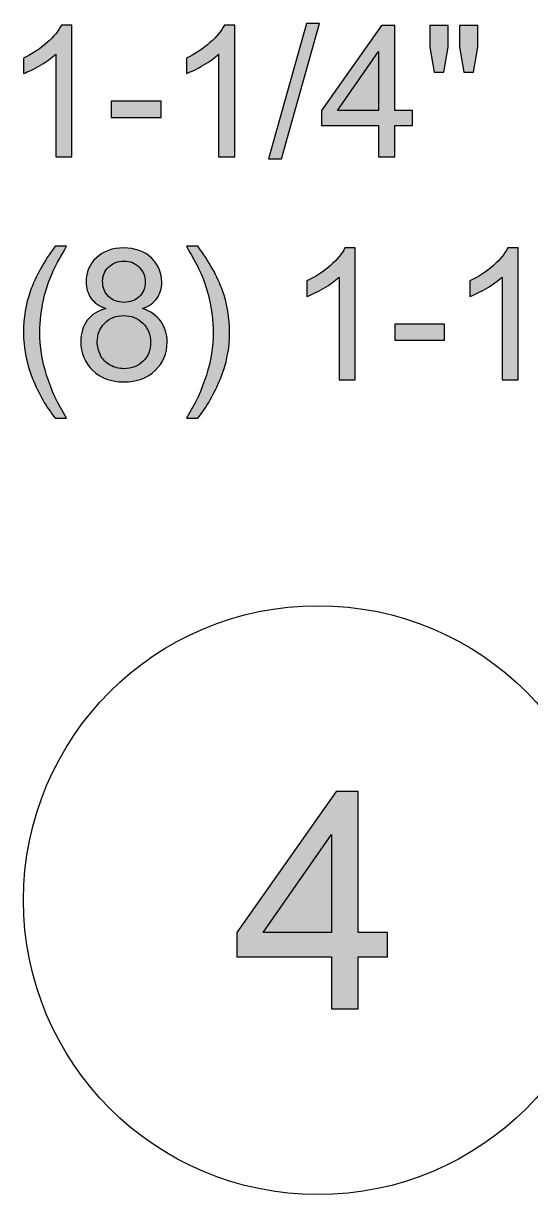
# Model space of a CAD drawing. Extents: x -3.7 to 85.1, y -41.7 to 15.
# Drawn here: x 59.89 to 64.53, y -41.71 to -30.99 of the extents above; entities that cross this region are included whole.
import ezdxf

# ---------------------------------------------------------------- set-up
doc = ezdxf.new("R2010")
doc.units = 0
doc.header["$MEASUREMENT"] = 0
doc.layers.add('LAYER_1', color=7, linetype='CONTINUOUS')

msp = doc.modelspace()

# ---------------------------------------------------------------- hatches: boundary and pattern name
at = {"layer": 'LAYER_1'}
h = msp.add_hatch(color=250, dxfattribs=at)
edge = h.paths.add_edge_path()
edge.add_spline(control_points=[(60.334, -32.21), (60.334, -32.21), (60.187, -32.21), (60.187, -32.21), (60.187, -32.21), (60.187, -31.27), (60.187, -31.27), (60.151, -31.304), (60.104, -31.338), (60.047, -31.372), (59.989, -31.406), (59.937, -31.431), (59.892, -31.448), (59.892, -31.448), (59.892, -31.306), (59.892, -31.306), (59.974, -31.267), (60.046, -31.22), (60.108, -31.165), (60.17, -31.11), (60.213, -31.056), (60.239, -31.004), (60.239, -31.004), (60.334, -31.004), (60.334, -31.004), (60.334, -31.004), (60.334, -32.21), (60.334, -32.21)], knot_values=[0, 0, 0, 0, 0.111111, 0.111111, 0.111111, 0.222222, 0.222222, 0.222222, 0.333333, 0.333333, 0.333333, 0.444444, 0.444444, 0.444444, 0.555556, 0.555556, 0.555556, 0.666667, 0.666667, 0.666667, 0.777778, 0.777778, 0.777778, 0.888889, 0.888889, 0.888889, 1, 1, 1, 1], degree=3, periodic=1)
h = msp.add_hatch(color=250, dxfattribs=at)
edge = h.paths.add_edge_path()
edge.add_spline(control_points=[(61.825, -32.21), (61.825, -32.21), (61.677, -32.21), (61.677, -32.21), (61.677, -32.21), (61.677, -31.27), (61.677, -31.27), (61.642, -31.304), (61.595, -31.338), (61.537, -31.372), (61.48, -31.406), (61.428, -31.431), (61.382, -31.448), (61.382, -31.448), (61.382, -31.306), (61.382, -31.306), (61.465, -31.267), (61.537, -31.22), (61.598, -31.165), (61.66, -31.11), (61.704, -31.056), (61.73, -31.004), (61.73, -31.004), (61.825, -31.004), (61.825, -31.004), (61.825, -31.004), (61.825, -32.21), (61.825, -32.21)], knot_values=[0, 0, 0, 0, 0.111111, 0.111111, 0.111111, 0.222222, 0.222222, 0.222222, 0.333333, 0.333333, 0.333333, 0.444444, 0.444444, 0.444444, 0.555556, 0.555556, 0.555556, 0.666667, 0.666667, 0.666667, 0.777778, 0.777778, 0.777778, 0.888889, 0.888889, 0.888889, 1, 1, 1, 1], degree=3, periodic=1)
h = msp.add_hatch(color=250, dxfattribs=at)
edge = h.paths.add_edge_path()
edge.add_spline(control_points=[(62.133, -32.23), (62.133, -32.23), (62.482, -30.989), (62.482, -30.989), (62.482, -30.989), (62.601, -30.989), (62.601, -30.989), (62.601, -30.989), (62.252, -32.23), (62.252, -32.23), (62.252, -32.23), (62.133, -32.23), (62.133, -32.23)], knot_values=[0, 0, 0, 0, 0.25, 0.25, 0.25, 0.5, 0.5, 0.5, 0.75, 0.75, 0.75, 1, 1, 1, 1], degree=3, periodic=1)
h = msp.add_hatch(color=250, dxfattribs=at)
edge = h.paths.add_edge_path()
edge.add_spline(control_points=[(63.141, -32.21), (63.141, -32.21), (63.141, -31.923), (63.141, -31.923), (63.141, -31.923), (62.619, -31.923), (62.619, -31.923), (62.619, -31.923), (62.619, -31.787), (62.619, -31.787), (62.619, -31.787), (63.167, -31.009), (63.167, -31.009), (63.167, -31.009), (63.288, -31.009), (63.288, -31.009), (63.288, -31.009), (63.288, -31.787), (63.288, -31.787), (63.288, -31.787), (63.451, -31.787), (63.451, -31.787), (63.451, -31.787), (63.451, -31.923), (63.451, -31.923), (63.451, -31.923), (63.288, -31.923), (63.288, -31.923), (63.288, -31.923), (63.288, -32.21), (63.288, -32.21), (63.288, -32.21), (63.141, -32.21), (63.141, -32.21)], knot_values=[0, 0, 0, 0, 0.090909, 0.090909, 0.090909, 0.181818, 0.181818, 0.181818, 0.272727, 0.272727, 0.272727, 0.363636, 0.363636, 0.363636, 0.454545, 0.454545, 0.454545, 0.545455, 0.545455, 0.545455, 0.636364, 0.636364, 0.636364, 0.727273, 0.727273, 0.727273, 0.818182, 0.818182, 0.818182, 0.909091, 0.909091, 0.909091, 1, 1, 1, 1], degree=3, periodic=1)
h = msp.add_hatch(color=250, dxfattribs=at)
edge = h.paths.add_edge_path()
edge.add_spline(control_points=[(63.649, -31.434), (63.649, -31.434), (63.609, -31.206), (63.609, -31.206), (63.609, -31.206), (63.609, -31.009), (63.609, -31.009), (63.609, -31.009), (63.776, -31.009), (63.776, -31.009), (63.776, -31.009), (63.776, -31.206), (63.776, -31.206), (63.776, -31.206), (63.739, -31.434), (63.739, -31.434), (63.739, -31.434), (63.649, -31.434), (63.649, -31.434)], knot_values=[0, 0, 0, 0, 0.166667, 0.166667, 0.166667, 0.333333, 0.333333, 0.333333, 0.5, 0.5, 0.5, 0.666667, 0.666667, 0.666667, 0.833333, 0.833333, 0.833333, 1, 1, 1, 1], degree=3, periodic=1)
h = msp.add_hatch(color=250, dxfattribs=at)
edge = h.paths.add_edge_path()
edge.add_spline(control_points=[(63.92, -31.434), (63.92, -31.434), (63.88, -31.206), (63.88, -31.206), (63.88, -31.206), (63.88, -31.009), (63.88, -31.009), (63.88, -31.009), (64.048, -31.009), (64.048, -31.009), (64.048, -31.009), (64.048, -31.206), (64.048, -31.206), (64.048, -31.206), (64.008, -31.434), (64.008, -31.434), (64.008, -31.434), (63.92, -31.434), (63.92, -31.434)], knot_values=[0, 0, 0, 0, 0.166667, 0.166667, 0.166667, 0.333333, 0.333333, 0.333333, 0.5, 0.5, 0.5, 0.666667, 0.666667, 0.666667, 0.833333, 0.833333, 0.833333, 1, 1, 1, 1], degree=3, periodic=1)
h = msp.add_hatch(color=250, dxfattribs=at)
edge = h.paths.add_edge_path()
edge.add_spline(control_points=[(63.141, -31.787), (63.141, -31.787), (63.141, -31.247), (63.141, -31.247), (63.141, -31.247), (62.764, -31.787), (62.764, -31.787), (62.764, -31.787), (63.141, -31.787), (63.141, -31.787)], knot_values=[0, 0, 0, 0, 0.333333, 0.333333, 0.333333, 0.666667, 0.666667, 0.666667, 1, 1, 1, 1], degree=3, periodic=1)
h = msp.add_hatch(color=250, dxfattribs=at)
edge = h.paths.add_edge_path()
edge.add_spline(control_points=[(60.695, -31.849), (60.695, -31.849), (60.695, -31.702), (60.695, -31.702), (60.695, -31.702), (61.151, -31.702), (61.151, -31.702), (61.151, -31.702), (61.151, -31.849), (61.151, -31.849), (61.151, -31.849), (60.695, -31.849), (60.695, -31.849)], knot_values=[0, 0, 0, 0, 0.25, 0.25, 0.25, 0.5, 0.5, 0.5, 0.75, 0.75, 0.75, 1, 1, 1, 1], degree=3, periodic=1)
h = msp.add_hatch(color=250, dxfattribs=at)
edge = h.paths.add_edge_path()
edge.add_spline(control_points=[(60.182, -34.602), (60.101, -34.499), (60.032, -34.379), (59.976, -34.242), (59.92, -34.104), (59.892, -33.962), (59.892, -33.815), (59.892, -33.685), (59.913, -33.56), (59.954, -33.442), (60.004, -33.304), (60.079, -33.166), (60.182, -33.029), (60.182, -33.029), (60.287, -33.029), (60.287, -33.029), (60.221, -33.143), (60.177, -33.224), (60.156, -33.272), (60.123, -33.348), (60.097, -33.426), (60.078, -33.508), (60.054, -33.61), (60.042, -33.712), (60.042, -33.815), (60.042, -34.078), (60.124, -34.34), (60.287, -34.602), (60.287, -34.602), (60.182, -34.602), (60.182, -34.602)], knot_values=[0, 0, 0, 0, 0.1, 0.1, 0.1, 0.2, 0.2, 0.2, 0.3, 0.3, 0.3, 0.4, 0.4, 0.4, 0.5, 0.5, 0.5, 0.6, 0.6, 0.6, 0.7, 0.7, 0.7, 0.8, 0.8, 0.8, 0.9, 0.9, 0.9, 1, 1, 1, 1], degree=3, periodic=1)
h = msp.add_hatch(color=250, dxfattribs=at)
edge = h.paths.add_edge_path()
edge.add_spline(control_points=[(60.645, -33.599), (60.584, -33.577), (60.539, -33.544), (60.509, -33.503), (60.48, -33.462), (60.465, -33.412), (60.465, -33.354), (60.465, -33.266), (60.496, -33.193), (60.559, -33.134), (60.622, -33.074), (60.705, -33.044), (60.809, -33.044), (60.914, -33.044), (60.998, -33.075), (61.062, -33.136), (61.125, -33.197), (61.157, -33.271), (61.157, -33.358), (61.157, -33.414), (61.143, -33.462), (61.114, -33.503), (61.085, -33.545), (61.04, -33.577), (60.981, -33.599), (61.054, -33.623), (61.11, -33.662), (61.148, -33.715), (61.187, -33.769), (61.206, -33.832), (61.206, -33.907), (61.206, -34.009), (61.17, -34.095), (61.097, -34.165), (61.024, -34.235), (60.929, -34.27), (60.811, -34.27), (60.693, -34.27), (60.598, -34.235), (60.525, -34.165), (60.453, -34.095), (60.416, -34.007), (60.416, -33.902), (60.416, -33.824), (60.436, -33.759), (60.476, -33.706), (60.515, -33.654), (60.572, -33.618), (60.645, -33.599)], knot_values=[0, 0, 0, 0, 0.0625, 0.0625, 0.0625, 0.125, 0.125, 0.125, 0.1875, 0.1875, 0.1875, 0.25, 0.25, 0.25, 0.3125, 0.3125, 0.3125, 0.375, 0.375, 0.375, 0.4375, 0.4375, 0.4375, 0.5, 0.5, 0.5, 0.5625, 0.5625, 0.5625, 0.625, 0.625, 0.625, 0.6875, 0.6875, 0.6875, 0.75, 0.75, 0.75, 0.8125, 0.8125, 0.8125, 0.875, 0.875, 0.875, 0.9375, 0.9375, 0.9375, 1, 1, 1, 1], degree=3, periodic=1)
h = msp.add_hatch(color=250, dxfattribs=at)
edge = h.paths.add_edge_path()
edge.add_spline(control_points=[(61.488, -34.602), (61.488, -34.602), (61.382, -34.602), (61.382, -34.602), (61.545, -34.34), (61.627, -34.078), (61.627, -33.815), (61.627, -33.713), (61.615, -33.611), (61.592, -33.51), (61.573, -33.428), (61.547, -33.35), (61.514, -33.275), (61.493, -33.226), (61.449, -33.144), (61.382, -33.029), (61.382, -33.029), (61.488, -33.029), (61.488, -33.029), (61.59, -33.166), (61.666, -33.304), (61.715, -33.442), (61.757, -33.56), (61.778, -33.685), (61.778, -33.815), (61.778, -33.962), (61.75, -34.104), (61.693, -34.242), (61.637, -34.379), (61.568, -34.499), (61.488, -34.602)], knot_values=[0, 0, 0, 0, 0.1, 0.1, 0.1, 0.2, 0.2, 0.2, 0.3, 0.3, 0.3, 0.4, 0.4, 0.4, 0.5, 0.5, 0.5, 0.6, 0.6, 0.6, 0.7, 0.7, 0.7, 0.8, 0.8, 0.8, 0.9, 0.9, 0.9, 1, 1, 1, 1], degree=3, periodic=1)
h = msp.add_hatch(color=250, dxfattribs=at)
edge = h.paths.add_edge_path()
edge.add_spline(control_points=[(62.927, -34.25), (62.927, -34.25), (62.78, -34.25), (62.78, -34.25), (62.78, -34.25), (62.78, -33.31), (62.78, -33.31), (62.744, -33.344), (62.698, -33.378), (62.64, -33.412), (62.583, -33.446), (62.531, -33.471), (62.485, -33.488), (62.485, -33.488), (62.485, -33.346), (62.485, -33.346), (62.567, -33.307), (62.639, -33.26), (62.701, -33.205), (62.763, -33.15), (62.807, -33.096), (62.832, -33.044), (62.832, -33.044), (62.927, -33.044), (62.927, -33.044), (62.927, -33.044), (62.927, -34.25), (62.927, -34.25)], knot_values=[0, 0, 0, 0, 0.111111, 0.111111, 0.111111, 0.222222, 0.222222, 0.222222, 0.333333, 0.333333, 0.333333, 0.444444, 0.444444, 0.444444, 0.555556, 0.555556, 0.555556, 0.666667, 0.666667, 0.666667, 0.777778, 0.777778, 0.777778, 0.888889, 0.888889, 0.888889, 1, 1, 1, 1], degree=3, periodic=1)
h = msp.add_hatch(color=250, dxfattribs=at)
edge = h.paths.add_edge_path()
edge.add_spline(control_points=[(64.418, -34.25), (64.418, -34.25), (64.27, -34.25), (64.27, -34.25), (64.27, -34.25), (64.27, -33.31), (64.27, -33.31), (64.235, -33.344), (64.188, -33.378), (64.131, -33.412), (64.073, -33.446), (64.021, -33.471), (63.975, -33.488), (63.975, -33.488), (63.975, -33.346), (63.975, -33.346), (64.058, -33.307), (64.13, -33.26), (64.192, -33.205), (64.253, -33.15), (64.297, -33.096), (64.323, -33.044), (64.323, -33.044), (64.418, -33.044), (64.418, -33.044), (64.418, -33.044), (64.418, -34.25), (64.418, -34.25)], knot_values=[0, 0, 0, 0, 0.111111, 0.111111, 0.111111, 0.222222, 0.222222, 0.222222, 0.333333, 0.333333, 0.333333, 0.444444, 0.444444, 0.444444, 0.555556, 0.555556, 0.555556, 0.666667, 0.666667, 0.666667, 0.777778, 0.777778, 0.777778, 0.888889, 0.888889, 0.888889, 1, 1, 1, 1], degree=3, periodic=1)
h = msp.add_hatch(color=250, dxfattribs=at)
edge = h.paths.add_edge_path()
edge.add_spline(control_points=[(60.616, -33.349), (60.616, -33.406), (60.634, -33.452), (60.67, -33.488), (60.706, -33.524), (60.754, -33.542), (60.813, -33.542), (60.87, -33.542), (60.916, -33.524), (60.952, -33.489), (60.988, -33.453), (61.006, -33.409), (61.006, -33.357), (61.006, -33.303), (60.988, -33.257), (60.951, -33.22), (60.914, -33.183), (60.867, -33.165), (60.811, -33.165), (60.754, -33.165), (60.708, -33.183), (60.671, -33.219), (60.634, -33.255), (60.616, -33.298), (60.616, -33.349)], knot_values=[0, 0, 0, 0, 0.125, 0.125, 0.125, 0.25, 0.25, 0.25, 0.375, 0.375, 0.375, 0.5, 0.5, 0.5, 0.625, 0.625, 0.625, 0.75, 0.75, 0.75, 0.875, 0.875, 0.875, 1, 1, 1, 1], degree=3, periodic=1)
h = msp.add_hatch(color=250, dxfattribs=at)
edge = h.paths.add_edge_path()
edge.add_spline(control_points=[(60.567, -33.903), (60.567, -33.946), (60.577, -33.986), (60.596, -34.026), (60.616, -34.065), (60.646, -34.095), (60.685, -34.117), (60.725, -34.138), (60.767, -34.149), (60.812, -34.149), (60.883, -34.149), (60.941, -34.126), (60.987, -34.081), (61.032, -34.036), (61.055, -33.978), (61.055, -33.908), (61.055, -33.838), (61.032, -33.779), (60.985, -33.732), (60.938, -33.686), (60.879, -33.663), (60.807, -33.663), (60.738, -33.663), (60.68, -33.686), (60.635, -33.732), (60.59, -33.777), (60.567, -33.835), (60.567, -33.903)], knot_values=[0, 0, 0, 0, 0.111111, 0.111111, 0.111111, 0.222222, 0.222222, 0.222222, 0.333333, 0.333333, 0.333333, 0.444444, 0.444444, 0.444444, 0.555556, 0.555556, 0.555556, 0.666667, 0.666667, 0.666667, 0.777778, 0.777778, 0.777778, 0.888889, 0.888889, 0.888889, 1, 1, 1, 1], degree=3, periodic=1)
h = msp.add_hatch(color=250, dxfattribs=at)
edge = h.paths.add_edge_path()
edge.add_spline(control_points=[(63.288, -33.889), (63.288, -33.889), (63.288, -33.742), (63.288, -33.742), (63.288, -33.742), (63.744, -33.742), (63.744, -33.742), (63.744, -33.742), (63.744, -33.889), (63.744, -33.889), (63.744, -33.889), (63.288, -33.889), (63.288, -33.889)], knot_values=[0, 0, 0, 0, 0.25, 0.25, 0.25, 0.5, 0.5, 0.5, 0.75, 0.75, 0.75, 1, 1, 1, 1], degree=3, periodic=1)
h = msp.add_hatch(color=250, dxfattribs=at)
edge = h.paths.add_edge_path()
edge.add_spline(control_points=[(62.709, -40.008), (62.709, -40.008), (62.709, -39.533), (62.709, -39.533), (62.709, -39.533), (61.845, -39.533), (61.845, -39.533), (61.845, -39.533), (61.845, -39.308), (61.845, -39.308), (61.845, -39.308), (62.753, -38.019), (62.753, -38.019), (62.753, -38.019), (62.953, -38.019), (62.953, -38.019), (62.953, -38.019), (62.953, -39.308), (62.953, -39.308), (62.953, -39.308), (63.223, -39.308), (63.223, -39.308), (63.223, -39.308), (63.223, -39.533), (63.223, -39.533), (63.223, -39.533), (62.953, -39.533), (62.953, -39.533), (62.953, -39.533), (62.953, -40.008), (62.953, -40.008), (62.953, -40.008), (62.709, -40.008), (62.709, -40.008)], knot_values=[0, 0, 0, 0, 0.090909, 0.090909, 0.090909, 0.181818, 0.181818, 0.181818, 0.272727, 0.272727, 0.272727, 0.363636, 0.363636, 0.363636, 0.454545, 0.454545, 0.454545, 0.545455, 0.545455, 0.545455, 0.636364, 0.636364, 0.636364, 0.727273, 0.727273, 0.727273, 0.818182, 0.818182, 0.818182, 0.909091, 0.909091, 0.909091, 1, 1, 1, 1], degree=3, periodic=1)
h = msp.add_hatch(color=250, dxfattribs=at)
edge = h.paths.add_edge_path()
edge.add_spline(control_points=[(62.709, -39.308), (62.709, -39.308), (62.709, -38.413), (62.709, -38.413), (62.709, -38.413), (62.085, -39.308), (62.085, -39.308), (62.085, -39.308), (62.709, -39.308), (62.709, -39.308)], knot_values=[0, 0, 0, 0, 0.333333, 0.333333, 0.333333, 0.666667, 0.666667, 0.666667, 1, 1, 1, 1], degree=3, periodic=1)

# ---------------------------------------------------------------- linework, layer by layer
at = {"layer": 'LAYER_1', "color": 250}
for points, knots in [([(60.334, -32.21), (60.334, -32.21), (60.187, -32.21), (60.187, -32.21), (60.187, -32.21), (60.187, -31.27), (60.187, -31.27), (60.151, -31.304), (60.104, -31.338), (60.047, -31.372), (59.989, -31.406), (59.937, -31.431), (59.892, -31.448), (59.892, -31.448), (59.892, -31.306), (59.892, -31.306), (59.974, -31.267), (60.046, -31.22), (60.108, -31.165), (60.17, -31.11), (60.213, -31.056), (60.239, -31.004), (60.239, -31.004), (60.334, -31.004), (60.334, -31.004), (60.334, -31.004), (60.334, -32.21), (60.334, -32.21)], [0, 0, 0, 0, 0.111111, 0.111111, 0.111111, 0.222222, 0.222222, 0.222222, 0.333333, 0.333333, 0.333333, 0.444444, 0.444444, 0.444444, 0.555556, 0.555556, 0.555556, 0.666667, 0.666667, 0.666667, 0.777778, 0.777778, 0.777778, 0.888889, 0.888889, 0.888889, 1, 1, 1, 1]), ([(61.825, -32.21), (61.825, -32.21), (61.677, -32.21), (61.677, -32.21), (61.677, -32.21), (61.677, -31.27), (61.677, -31.27), (61.642, -31.304), (61.595, -31.338), (61.537, -31.372), (61.48, -31.406), (61.428, -31.431), (61.382, -31.448), (61.382, -31.448), (61.382, -31.306), (61.382, -31.306), (61.465, -31.267), (61.537, -31.22), (61.598, -31.165), (61.66, -31.11), (61.704, -31.056), (61.73, -31.004), (61.73, -31.004), (61.825, -31.004), (61.825, -31.004), (61.825, -31.004), (61.825, -32.21), (61.825, -32.21)], [0, 0, 0, 0, 0.111111, 0.111111, 0.111111, 0.222222, 0.222222, 0.222222, 0.333333, 0.333333, 0.333333, 0.444444, 0.444444, 0.444444, 0.555556, 0.555556, 0.555556, 0.666667, 0.666667, 0.666667, 0.777778, 0.777778, 0.777778, 0.888889, 0.888889, 0.888889, 1, 1, 1, 1]), ([(62.133, -32.23), (62.133, -32.23), (62.482, -30.989), (62.482, -30.989), (62.482, -30.989), (62.601, -30.989), (62.601, -30.989), (62.601, -30.989), (62.252, -32.23), (62.252, -32.23), (62.252, -32.23), (62.133, -32.23), (62.133, -32.23)], [0, 0, 0, 0, 0.25, 0.25, 0.25, 0.5, 0.5, 0.5, 0.75, 0.75, 0.75, 1, 1, 1, 1]), ([(63.141, -32.21), (63.141, -32.21), (63.141, -31.923), (63.141, -31.923), (63.141, -31.923), (62.619, -31.923), (62.619, -31.923), (62.619, -31.923), (62.619, -31.787), (62.619, -31.787), (62.619, -31.787), (63.167, -31.009), (63.167, -31.009), (63.167, -31.009), (63.288, -31.009), (63.288, -31.009), (63.288, -31.009), (63.288, -31.787), (63.288, -31.787), (63.288, -31.787), (63.451, -31.787), (63.451, -31.787), (63.451, -31.787), (63.451, -31.923), (63.451, -31.923), (63.451, -31.923), (63.288, -31.923), (63.288, -31.923), (63.288, -31.923), (63.288, -32.21), (63.288, -32.21), (63.288, -32.21), (63.141, -32.21), (63.141, -32.21)], [0, 0, 0, 0, 0.090909, 0.090909, 0.090909, 0.181818, 0.181818, 0.181818, 0.272727, 0.272727, 0.272727, 0.363636, 0.363636, 0.363636, 0.454545, 0.454545, 0.454545, 0.545455, 0.545455, 0.545455, 0.636364, 0.636364, 0.636364, 0.727273, 0.727273, 0.727273, 0.818182, 0.818182, 0.818182, 0.909091, 0.909091, 0.909091, 1, 1, 1, 1]), ([(63.649, -31.434), (63.649, -31.434), (63.609, -31.206), (63.609, -31.206), (63.609, -31.206), (63.609, -31.009), (63.609, -31.009), (63.609, -31.009), (63.776, -31.009), (63.776, -31.009), (63.776, -31.009), (63.776, -31.206), (63.776, -31.206), (63.776, -31.206), (63.739, -31.434), (63.739, -31.434), (63.739, -31.434), (63.649, -31.434), (63.649, -31.434)], [0, 0, 0, 0, 0.166667, 0.166667, 0.166667, 0.333333, 0.333333, 0.333333, 0.5, 0.5, 0.5, 0.666667, 0.666667, 0.666667, 0.833333, 0.833333, 0.833333, 1, 1, 1, 1]), ([(63.92, -31.434), (63.92, -31.434), (63.88, -31.206), (63.88, -31.206), (63.88, -31.206), (63.88, -31.009), (63.88, -31.009), (63.88, -31.009), (64.048, -31.009), (64.048, -31.009), (64.048, -31.009), (64.048, -31.206), (64.048, -31.206), (64.048, -31.206), (64.008, -31.434), (64.008, -31.434), (64.008, -31.434), (63.92, -31.434), (63.92, -31.434)], [0, 0, 0, 0, 0.166667, 0.166667, 0.166667, 0.333333, 0.333333, 0.333333, 0.5, 0.5, 0.5, 0.666667, 0.666667, 0.666667, 0.833333, 0.833333, 0.833333, 1, 1, 1, 1]), ([(63.141, -31.787), (63.141, -31.787), (63.141, -31.247), (63.141, -31.247), (63.141, -31.247), (62.764, -31.787), (62.764, -31.787), (62.764, -31.787), (63.141, -31.787), (63.141, -31.787)], [0, 0, 0, 0, 0.333333, 0.333333, 0.333333, 0.666667, 0.666667, 0.666667, 1, 1, 1, 1]), ([(60.695, -31.849), (60.695, -31.849), (60.695, -31.702), (60.695, -31.702), (60.695, -31.702), (61.151, -31.702), (61.151, -31.702), (61.151, -31.702), (61.151, -31.849), (61.151, -31.849), (61.151, -31.849), (60.695, -31.849), (60.695, -31.849)], [0, 0, 0, 0, 0.25, 0.25, 0.25, 0.5, 0.5, 0.5, 0.75, 0.75, 0.75, 1, 1, 1, 1]), ([(60.182, -34.602), (60.101, -34.499), (60.032, -34.379), (59.976, -34.242), (59.92, -34.104), (59.892, -33.962), (59.892, -33.815), (59.892, -33.685), (59.913, -33.56), (59.954, -33.442), (60.004, -33.304), (60.079, -33.166), (60.182, -33.029), (60.182, -33.029), (60.287, -33.029), (60.287, -33.029), (60.221, -33.143), (60.177, -33.224), (60.156, -33.272), (60.123, -33.348), (60.097, -33.426), (60.078, -33.508), (60.054, -33.61), (60.042, -33.712), (60.042, -33.815), (60.042, -34.078), (60.124, -34.34), (60.287, -34.602), (60.287, -34.602), (60.182, -34.602), (60.182, -34.602)], [0, 0, 0, 0, 0.1, 0.1, 0.1, 0.2, 0.2, 0.2, 0.3, 0.3, 0.3, 0.4, 0.4, 0.4, 0.5, 0.5, 0.5, 0.6, 0.6, 0.6, 0.7, 0.7, 0.7, 0.8, 0.8, 0.8, 0.9, 0.9, 0.9, 1, 1, 1, 1]), ([(60.645, -33.599), (60.584, -33.577), (60.539, -33.544), (60.509, -33.503), (60.48, -33.462), (60.465, -33.412), (60.465, -33.354), (60.465, -33.266), (60.496, -33.193), (60.559, -33.134), (60.622, -33.074), (60.705, -33.044), (60.809, -33.044), (60.914, -33.044), (60.998, -33.075), (61.062, -33.136), (61.125, -33.197), (61.157, -33.271), (61.157, -33.358), (61.157, -33.414), (61.143, -33.462), (61.114, -33.503), (61.085, -33.545), (61.04, -33.577), (60.981, -33.599), (61.054, -33.623), (61.11, -33.662), (61.148, -33.715), (61.187, -33.769), (61.206, -33.832), (61.206, -33.907), (61.206, -34.009), (61.17, -34.095), (61.097, -34.165), (61.024, -34.235), (60.929, -34.27), (60.811, -34.27), (60.693, -34.27), (60.598, -34.235), (60.525, -34.165), (60.453, -34.095), (60.416, -34.007), (60.416, -33.902), (60.416, -33.824), (60.436, -33.759), (60.476, -33.706), (60.515, -33.654), (60.572, -33.618), (60.645, -33.599)], [0, 0, 0, 0, 0.0625, 0.0625, 0.0625, 0.125, 0.125, 0.125, 0.1875, 0.1875, 0.1875, 0.25, 0.25, 0.25, 0.3125, 0.3125, 0.3125, 0.375, 0.375, 0.375, 0.4375, 0.4375, 0.4375, 0.5, 0.5, 0.5, 0.5625, 0.5625, 0.5625, 0.625, 0.625, 0.625, 0.6875, 0.6875, 0.6875, 0.75, 0.75, 0.75, 0.8125, 0.8125, 0.8125, 0.875, 0.875, 0.875, 0.9375, 0.9375, 0.9375, 1, 1, 1, 1]), ([(61.488, -34.602), (61.488, -34.602), (61.382, -34.602), (61.382, -34.602), (61.545, -34.34), (61.627, -34.078), (61.627, -33.815), (61.627, -33.713), (61.615, -33.611), (61.592, -33.51), (61.573, -33.428), (61.547, -33.35), (61.514, -33.275), (61.493, -33.226), (61.449, -33.144), (61.382, -33.029), (61.382, -33.029), (61.488, -33.029), (61.488, -33.029), (61.59, -33.166), (61.666, -33.304), (61.715, -33.442), (61.757, -33.56), (61.778, -33.685), (61.778, -33.815), (61.778, -33.962), (61.75, -34.104), (61.693, -34.242), (61.637, -34.379), (61.568, -34.499), (61.488, -34.602)], [0, 0, 0, 0, 0.1, 0.1, 0.1, 0.2, 0.2, 0.2, 0.3, 0.3, 0.3, 0.4, 0.4, 0.4, 0.5, 0.5, 0.5, 0.6, 0.6, 0.6, 0.7, 0.7, 0.7, 0.8, 0.8, 0.8, 0.9, 0.9, 0.9, 1, 1, 1, 1]), ([(62.927, -34.25), (62.927, -34.25), (62.78, -34.25), (62.78, -34.25), (62.78, -34.25), (62.78, -33.31), (62.78, -33.31), (62.744, -33.344), (62.698, -33.378), (62.64, -33.412), (62.583, -33.446), (62.531, -33.471), (62.485, -33.488), (62.485, -33.488), (62.485, -33.346), (62.485, -33.346), (62.567, -33.307), (62.639, -33.26), (62.701, -33.205), (62.763, -33.15), (62.807, -33.096), (62.832, -33.044), (62.832, -33.044), (62.927, -33.044), (62.927, -33.044), (62.927, -33.044), (62.927, -34.25), (62.927, -34.25)], [0, 0, 0, 0, 0.111111, 0.111111, 0.111111, 0.222222, 0.222222, 0.222222, 0.333333, 0.333333, 0.333333, 0.444444, 0.444444, 0.444444, 0.555556, 0.555556, 0.555556, 0.666667, 0.666667, 0.666667, 0.777778, 0.777778, 0.777778, 0.888889, 0.888889, 0.888889, 1, 1, 1, 1]), ([(64.418, -34.25), (64.418, -34.25), (64.27, -34.25), (64.27, -34.25), (64.27, -34.25), (64.27, -33.31), (64.27, -33.31), (64.235, -33.344), (64.188, -33.378), (64.131, -33.412), (64.073, -33.446), (64.021, -33.471), (63.975, -33.488), (63.975, -33.488), (63.975, -33.346), (63.975, -33.346), (64.058, -33.307), (64.13, -33.26), (64.192, -33.205), (64.253, -33.15), (64.297, -33.096), (64.323, -33.044), (64.323, -33.044), (64.418, -33.044), (64.418, -33.044), (64.418, -33.044), (64.418, -34.25), (64.418, -34.25)], [0, 0, 0, 0, 0.111111, 0.111111, 0.111111, 0.222222, 0.222222, 0.222222, 0.333333, 0.333333, 0.333333, 0.444444, 0.444444, 0.444444, 0.555556, 0.555556, 0.555556, 0.666667, 0.666667, 0.666667, 0.777778, 0.777778, 0.777778, 0.888889, 0.888889, 0.888889, 1, 1, 1, 1]), ([(60.616, -33.349), (60.616, -33.406), (60.634, -33.452), (60.67, -33.488), (60.706, -33.524), (60.754, -33.542), (60.813, -33.542), (60.87, -33.542), (60.916, -33.524), (60.952, -33.489), (60.988, -33.453), (61.006, -33.409), (61.006, -33.357), (61.006, -33.303), (60.988, -33.257), (60.951, -33.22), (60.914, -33.183), (60.867, -33.165), (60.811, -33.165), (60.754, -33.165), (60.708, -33.183), (60.671, -33.219), (60.634, -33.255), (60.616, -33.298), (60.616, -33.349)], [0, 0, 0, 0, 0.125, 0.125, 0.125, 0.25, 0.25, 0.25, 0.375, 0.375, 0.375, 0.5, 0.5, 0.5, 0.625, 0.625, 0.625, 0.75, 0.75, 0.75, 0.875, 0.875, 0.875, 1, 1, 1, 1]), ([(60.567, -33.903), (60.567, -33.946), (60.577, -33.986), (60.596, -34.026), (60.616, -34.065), (60.646, -34.095), (60.685, -34.117), (60.725, -34.138), (60.767, -34.149), (60.812, -34.149), (60.883, -34.149), (60.941, -34.126), (60.987, -34.081), (61.032, -34.036), (61.055, -33.978), (61.055, -33.908), (61.055, -33.838), (61.032, -33.779), (60.985, -33.732), (60.938, -33.686), (60.879, -33.663), (60.807, -33.663), (60.738, -33.663), (60.68, -33.686), (60.635, -33.732), (60.59, -33.777), (60.567, -33.835), (60.567, -33.903)], [0, 0, 0, 0, 0.111111, 0.111111, 0.111111, 0.222222, 0.222222, 0.222222, 0.333333, 0.333333, 0.333333, 0.444444, 0.444444, 0.444444, 0.555556, 0.555556, 0.555556, 0.666667, 0.666667, 0.666667, 0.777778, 0.777778, 0.777778, 0.888889, 0.888889, 0.888889, 1, 1, 1, 1]), ([(63.288, -33.889), (63.288, -33.889), (63.288, -33.742), (63.288, -33.742), (63.288, -33.742), (63.744, -33.742), (63.744, -33.742), (63.744, -33.742), (63.744, -33.889), (63.744, -33.889), (63.744, -33.889), (63.288, -33.889), (63.288, -33.889)], [0, 0, 0, 0, 0.25, 0.25, 0.25, 0.5, 0.5, 0.5, 0.75, 0.75, 0.75, 1, 1, 1, 1]), ([(65.282, -39.013), (65.282, -37.524), (64.075, -36.318), (62.587, -36.318), (61.098, -36.318), (59.892, -37.524), (59.892, -39.013), (59.892, -40.501), (61.098, -41.708), (62.587, -41.708), (64.075, -41.708), (65.282, -40.501), (65.282, -39.013)], [0, 0, 0, 0, 0.25, 0.25, 0.25, 0.5, 0.5, 0.5, 0.75, 0.75, 0.75, 1, 1, 1, 1]), ([(62.709, -40.008), (62.709, -40.008), (62.709, -39.533), (62.709, -39.533), (62.709, -39.533), (61.845, -39.533), (61.845, -39.533), (61.845, -39.533), (61.845, -39.308), (61.845, -39.308), (61.845, -39.308), (62.753, -38.019), (62.753, -38.019), (62.753, -38.019), (62.953, -38.019), (62.953, -38.019), (62.953, -38.019), (62.953, -39.308), (62.953, -39.308), (62.953, -39.308), (63.223, -39.308), (63.223, -39.308), (63.223, -39.308), (63.223, -39.533), (63.223, -39.533), (63.223, -39.533), (62.953, -39.533), (62.953, -39.533), (62.953, -39.533), (62.953, -40.008), (62.953, -40.008), (62.953, -40.008), (62.709, -40.008), (62.709, -40.008)], [0, 0, 0, 0, 0.090909, 0.090909, 0.090909, 0.181818, 0.181818, 0.181818, 0.272727, 0.272727, 0.272727, 0.363636, 0.363636, 0.363636, 0.454545, 0.454545, 0.454545, 0.545455, 0.545455, 0.545455, 0.636364, 0.636364, 0.636364, 0.727273, 0.727273, 0.727273, 0.818182, 0.818182, 0.818182, 0.909091, 0.909091, 0.909091, 1, 1, 1, 1]), ([(62.709, -39.308), (62.709, -39.308), (62.709, -38.413), (62.709, -38.413), (62.709, -38.413), (62.085, -39.308), (62.085, -39.308), (62.085, -39.308), (62.709, -39.308), (62.709, -39.308)], [0, 0, 0, 0, 0.333333, 0.333333, 0.333333, 0.666667, 0.666667, 0.666667, 1, 1, 1, 1])]:
    msp.add_open_spline(points, degree=3, knots=knots, dxfattribs=at)

doc.saveas('drawing.dxf')
